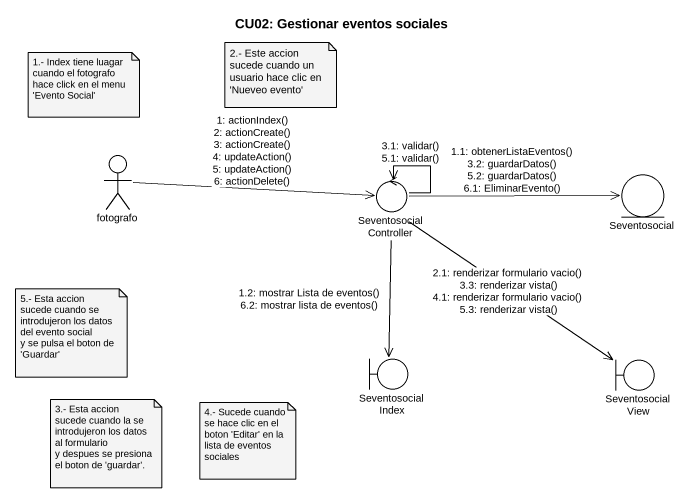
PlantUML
@startuml
title CU02: Gestionar eventos sociales
actor fotografo
control SeventosocialController
entity Seventosocial
boundary SeventosocialIndex
boundary SeventosocialView
fotografo -right-> SeventosocialController : 1: actionIndex()\n2: actionCreate()\n3: actionCreate()\n4: updateAction()\n5: updateAction()\n6: actionDelete()
SeventosocialController -right-> Seventosocial : 1.1: obtenerListaEventos()\n3.2: guardarDatos()\n5.2: guardarDatos()\n6.1: EliminarEvento()
SeventosocialController --> SeventosocialIndex : 1.2: mostrar Lista de eventos()\n6.2: mostrar lista de eventos()
SeventosocialController --> SeventosocialView : 2.1: renderizar formulario vacio()\n3.3: renderizar vista()\n4.1: renderizar formulario vacio()\n5.3: renderizar vista()
SeventosocialController --> SeventosocialController : 3.1: validar()\n5.1: validar()
note as N1
  1.- Index tiene luagar cuando el fotografo hace click en el menu 'Evento Social'
end note
note as N2
  2.- Este accion sucede cuando un usuario hace clic en 'Nueveo evento'
end note
note as N3
  5.- Esta accion sucede cuando se introdujeron los datos del evento social
  y se pulsa el boton de 'Guardar'
end note
note as N4
  3.- Esta accion sucede cuando la se introdujeron los datos al formulario
  y despues se presiona el boton de 'guardar'.
end note
note as N5
  4.- Sucede cuando se hace clic en el boton 'Editar' en la lista de eventos sociales
end note
@enduml
